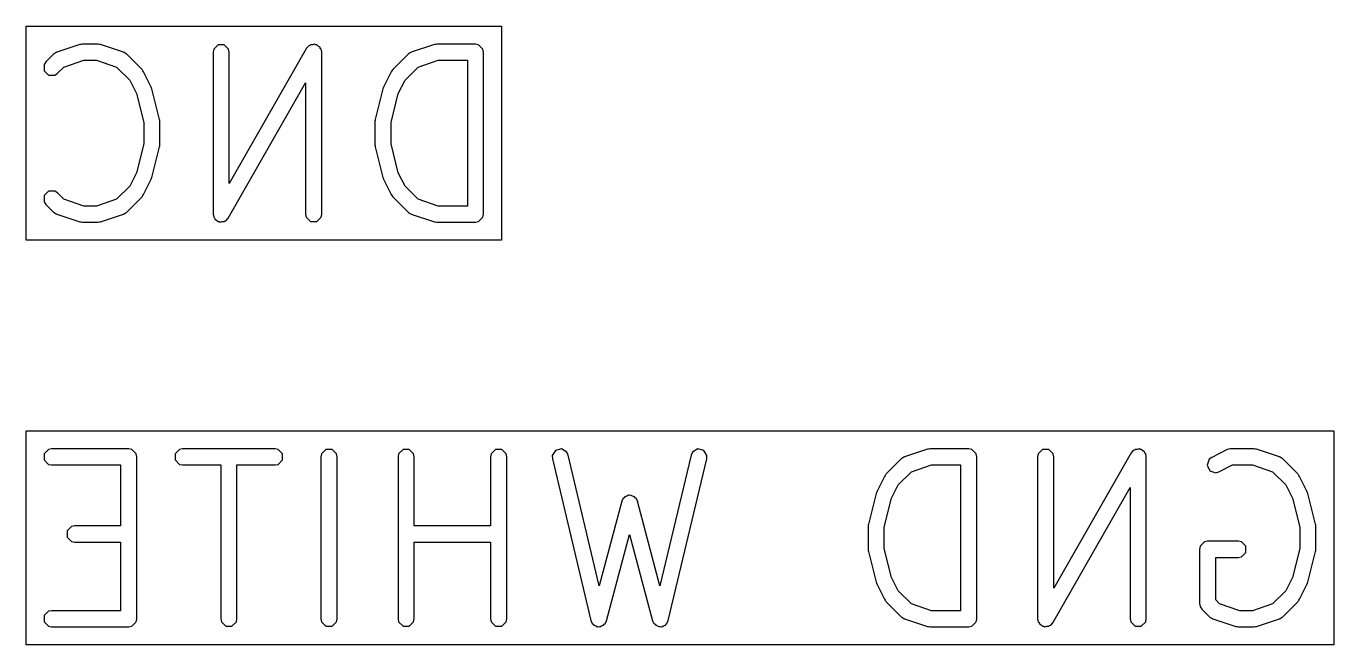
# Model space of a CAD drawing. Extents: x 126 to 207.7, y -101.2 to -82.
# Drawn here: x 198.35 to 206.43, y -85.87 to -82.05 of the extents above; entities that cross this region are included whole.
import ezdxf

# ---------------------------------------------------------------- set-up
doc = ezdxf.new("R2010")
doc.units = 0
doc.layers.add('BLACK', color=7, linetype='CONTINUOUS')

msp = doc.modelspace()

# ---------------------------------------------------------------- linework, layer by layer
at = {"layer": 'BLACK', "linetype": 'CONTINUOUS'}
for p, q in [((198.34896, -83.36853), (198.34896, -82.046308)), ((198.34896, -82.046308), (201.286423, -82.046308)), ((201.286423, -82.046308), (201.286423, -83.36853)), ((198.680929, -82.159985), (198.538073, -82.207604)), ((198.688879, -82.158982), (198.680929, -82.159985)), ((198.696741, -82.157419), (198.688879, -82.158982)), ((198.791979, -82.157419), (198.696741, -82.157419)), ((198.799841, -82.158982), (198.791979, -82.157419)), ((198.80779, -82.159985), (198.799841, -82.158982)), ((198.950647, -82.207604), (198.80779, -82.159985)), ((199.53475, -82.161225), (199.50769, -82.188285)), ((199.573018, -82.161225), (199.53475, -82.161225)), ((199.600078, -82.188285), (199.573018, -82.161225)), ((200.094698, -82.167887), (200.0819, -82.182612)), ((200.101322, -82.16608), (200.094698, -82.167887)), ((200.106178, -82.161225), (200.101322, -82.16608)), ((200.119126, -82.161225), (200.106178, -82.161225)), ((200.131618, -82.157818), (200.119126, -82.161225)), ((200.13758, -82.161225), (200.131618, -82.157818)), ((200.144446, -82.161225), (200.13758, -82.161225)), ((200.153599, -82.170378), (200.144446, -82.161225)), ((200.164844, -82.176804), (200.153599, -82.170378)), ((200.166651, -82.18343), (200.164844, -82.176804)), ((200.871405, -82.159985), (200.728549, -82.207604)), ((200.879355, -82.158982), (200.871405, -82.159985)), ((200.887217, -82.157419), (200.879355, -82.158982)), ((201.125312, -82.157419), (200.887217, -82.157419)), ((201.144446, -82.161225), (201.125312, -82.157419)), ((201.171506, -82.188285), (201.144446, -82.161225)), ((198.518528, -82.219683), (198.47091, -82.267302)), ((198.52061, -82.218291), (198.518528, -82.219683)), ((198.521124, -82.217265), (198.52061, -82.218291)), ((198.528082, -82.213298), (198.521124, -82.217265)), ((198.534749, -82.208844), (198.528082, -82.213298)), ((198.535898, -82.208844), (198.534749, -82.208844)), ((198.538073, -82.207604), (198.535898, -82.208844)), ((198.580893, -82.298739), (198.704854, -82.257419)), ((198.704854, -82.257419), (198.783866, -82.257419)), ((198.783866, -82.257419), (198.907827, -82.298739)), ((198.952822, -82.208844), (198.950647, -82.207604)), ((198.95397, -82.208844), (198.952822, -82.208844)), ((198.960634, -82.213297), (198.95397, -82.208844)), ((198.967595, -82.217265), (198.960634, -82.213297)), ((198.968108, -82.218291), (198.967595, -82.217265)), ((198.970191, -82.219683), (198.968108, -82.218291)), ((199.065429, -82.314921), (198.970191, -82.219683)), ((199.50769, -82.188285), (199.503884, -82.207419)), ((199.503884, -82.207419), (199.503884, -83.207419)), ((199.603884, -82.207419), (199.600078, -82.188285)), ((200.0819, -82.182612), (199.603884, -83.01914)), ((199.603884, -83.01914), (199.603884, -82.207419)), ((200.171506, -82.188285), (200.166651, -82.18343)), ((200.175312, -82.207419), (200.171506, -82.188285)), ((200.175312, -83.207419), (200.175312, -82.207419)), ((200.709005, -82.219683), (200.613767, -82.314921)), ((200.711086, -82.218292), (200.709005, -82.219683)), ((200.7116, -82.217265), (200.711086, -82.218292)), ((200.718565, -82.213294), (200.7116, -82.217265)), ((200.725226, -82.208844), (200.718565, -82.213294)), ((200.726374, -82.208844), (200.725226, -82.208844)), ((200.728549, -82.207604), (200.726374, -82.208844)), ((200.771368, -82.298739), (200.89533, -82.257419)), ((200.89533, -82.257419), (201.075312, -82.257419)), ((201.075312, -82.257419), (201.075312, -83.157419)), ((201.175312, -82.207419), (201.171506, -82.188285)), ((201.175312, -83.207419), (201.175312, -82.207419)), ((198.47091, -82.267302), (198.460071, -82.283523)), ((198.460071, -82.283523), (198.460071, -82.321791)), ((198.460071, -82.321791), (198.487131, -82.348851)), ((198.525399, -82.348851), (198.54162, -82.338012)), ((198.54162, -82.338012), (198.580893, -82.298739)), ((198.907827, -82.298739), (198.98898, -82.379892)), ((199.069879, -82.32158), (199.065429, -82.314921)), ((199.074795, -82.327915), (199.069879, -82.32158)), ((199.122414, -82.423153), (199.074795, -82.327915)), ((200.6044, -82.327916), (200.556782, -82.423153)), ((200.609315, -82.321582), (200.6044, -82.327916)), ((200.613767, -82.314921), (200.609315, -82.321582)), ((200.690215, -82.379893), (200.771368, -82.298739)), ((198.487131, -82.348851), (198.525399, -82.348851)), ((198.98898, -82.379892), (199.030517, -82.462966)), ((199.597296, -83.232226), (200.075312, -82.395697)), ((200.075312, -82.395697), (200.075312, -83.207419)), ((200.648679, -82.462965), (200.690215, -82.379893)), ((199.030517, -82.462966), (199.075312, -82.642145)), ((199.12386, -82.428434), (199.122414, -82.423153)), ((199.1262, -82.433387), (199.12386, -82.428434)), ((199.173819, -82.623863), (199.1262, -82.433387)), ((200.552996, -82.433387), (200.505377, -82.623863)), ((200.555335, -82.428434), (200.552996, -82.433387)), ((200.556782, -82.423153), (200.555335, -82.428434)), ((200.603884, -82.642145), (200.648679, -82.462965)), ((199.075312, -82.642145), (199.075312, -82.772692)), ((199.174116, -82.62998), (199.173819, -82.623863)), ((199.175312, -82.63599), (199.174116, -82.62998)), ((199.175312, -82.778847), (199.175312, -82.63599)), ((200.505079, -82.62998), (200.503884, -82.63599)), ((200.503884, -82.63599), (200.503884, -82.778847)), ((200.505377, -82.623863), (200.505079, -82.62998)), ((200.603884, -82.772692), (200.603884, -82.642145)), ((199.075312, -82.772692), (199.030517, -82.95187)), ((199.1262, -82.98145), (199.173819, -82.790974)), ((199.173819, -82.790974), (199.174116, -82.784856)), ((199.174116, -82.784856), (199.175312, -82.778847)), ((200.503884, -82.778847), (200.505079, -82.784856)), ((200.505079, -82.784856), (200.505377, -82.790974)), ((200.505377, -82.790974), (200.552996, -82.98145)), ((200.648679, -82.951872), (200.603884, -82.772692)), ((199.030517, -82.95187), (198.98898, -83.034944)), ((199.12386, -82.986402), (199.1262, -82.98145)), ((200.552996, -82.98145), (200.555335, -82.986402)), ((200.690214, -83.034942), (200.648679, -82.951872)), ((198.98898, -83.034944), (198.907826, -83.116098)), ((199.074795, -83.086922), (199.122414, -82.991684)), ((199.122414, -82.991684), (199.12386, -82.986402)), ((200.555335, -82.986402), (200.556782, -82.991684)), ((200.556782, -82.991684), (200.6044, -83.086921)), ((200.77137, -83.116099), (200.690214, -83.034942)), ((198.487131, -83.065986), (198.460071, -83.093045)), ((198.460071, -83.093045), (198.460071, -83.131314)), ((198.460071, -83.131314), (198.470909, -83.147535)), ((198.5254, -83.065986), (198.487131, -83.065986)), ((198.541621, -83.076825), (198.5254, -83.065986)), ((198.580894, -83.116099), (198.541621, -83.076825)), ((198.704854, -83.157419), (198.580894, -83.116099)), ((198.907826, -83.116098), (198.783866, -83.157419)), ((198.970192, -83.195155), (199.06543, -83.099916)), ((199.06543, -83.099916), (199.069883, -83.09325)), ((199.069883, -83.09325), (199.074795, -83.086922)), ((200.6044, -83.086921), (200.609311, -83.093249)), ((200.609311, -83.093249), (200.613766, -83.099916)), ((200.613766, -83.099916), (200.709005, -83.195155)), ((200.89533, -83.157419), (200.77137, -83.116099)), ((198.470909, -83.147535), (198.518528, -83.195155)), ((198.518528, -83.195155), (198.52061, -83.196546)), ((198.52061, -83.196546), (198.521124, -83.197573)), ((198.521124, -83.197573), (198.528082, -83.201539)), ((198.528082, -83.201539), (198.534749, -83.205994)), ((198.534749, -83.205994), (198.535898, -83.205994)), ((198.535898, -83.205994), (198.538073, -83.207234)), ((198.538073, -83.207234), (198.680929, -83.254853)), ((198.783866, -83.157419), (198.704854, -83.157419)), ((198.80779, -83.254853), (198.950647, -83.207234)), ((198.950647, -83.207234), (198.952822, -83.205994)), ((198.952822, -83.205994), (198.953971, -83.205994)), ((198.953971, -83.205994), (198.960641, -83.201536)), ((198.960641, -83.201536), (198.967595, -83.197573)), ((198.967595, -83.197573), (198.968107, -83.196547)), ((198.968107, -83.196547), (198.970192, -83.195155)), ((199.503884, -83.207419), (199.50769, -83.226553)), ((199.50769, -83.226553), (199.512544, -83.231407)), ((200.075312, -83.207419), (200.079118, -83.226553)), ((200.079118, -83.226553), (200.106178, -83.253613)), ((200.144446, -83.253613), (200.171506, -83.226553)), ((200.171506, -83.226553), (200.175312, -83.207419)), ((200.709005, -83.195155), (200.711086, -83.196545)), ((200.711086, -83.196545), (200.7116, -83.197573)), ((200.7116, -83.197573), (200.718565, -83.201543)), ((200.718565, -83.201543), (200.725226, -83.205994)), ((200.725226, -83.205994), (200.726374, -83.205994)), ((200.726374, -83.205994), (200.728549, -83.207234)), ((200.728549, -83.207234), (200.871405, -83.254853)), ((201.075312, -83.157419), (200.89533, -83.157419)), ((201.144446, -83.253613), (201.171506, -83.226553)), ((201.171506, -83.226553), (201.175312, -83.207419)), ((198.680929, -83.254853), (198.688879, -83.255855)), ((198.688879, -83.255855), (198.696741, -83.257419)), ((198.696741, -83.257419), (198.791979, -83.257419)), ((198.791979, -83.257419), (198.799841, -83.255855)), ((198.799841, -83.255855), (198.80779, -83.254853)), ((199.512544, -83.231407), (199.514352, -83.238034)), ((199.514352, -83.238034), (199.525596, -83.244459)), ((199.525596, -83.244459), (199.53475, -83.253613)), ((199.53475, -83.253613), (199.541616, -83.253613)), ((199.541616, -83.253613), (199.547578, -83.25702)), ((199.547578, -83.25702), (199.560071, -83.253613)), ((199.560071, -83.253613), (199.573018, -83.253613)), ((199.573018, -83.253613), (199.577872, -83.248758)), ((199.577872, -83.248758), (199.584499, -83.246951)), ((199.584499, -83.246951), (199.597296, -83.232226)), ((200.106178, -83.253613), (200.144446, -83.253613)), ((200.871405, -83.254853), (200.879355, -83.255855)), ((200.879355, -83.255855), (200.887217, -83.257419)), ((200.887217, -83.257419), (201.125312, -83.257419)), ((201.125312, -83.257419), (201.144446, -83.253613)), ((201.286423, -83.36853), (198.34896, -83.36853)), ((198.34896, -85.86853), (198.34896, -84.546308)), ((198.34896, -84.546308), (206.42928, -84.546308)), ((206.42928, -84.546308), (206.42928, -85.86853)), ((198.487131, -84.661225), (198.460071, -84.688285)), ((198.506265, -84.657419), (198.487131, -84.661225)), ((198.982455, -84.657419), (198.506265, -84.657419)), ((199.001589, -84.661225), (198.982455, -84.657419)), ((199.028649, -84.688285), (199.001589, -84.661225)), ((199.296655, -84.661225), (199.269595, -84.688285)), ((199.315789, -84.657419), (199.296655, -84.661225)), ((199.887217, -84.657419), (199.315789, -84.657419)), ((199.906351, -84.661225), (199.887217, -84.657419)), ((199.933411, -84.688285), (199.906351, -84.661225)), ((200.201416, -84.661225), (200.174356, -84.688285)), ((200.239684, -84.661225), (200.201416, -84.661225)), ((200.266744, -84.688285), (200.239684, -84.661225)), ((200.677607, -84.661225), (200.650547, -84.688285)), ((200.715875, -84.661225), (200.677607, -84.661225)), ((200.742935, -84.688285), (200.715875, -84.661225)), ((201.249035, -84.661225), (201.221975, -84.688285)), ((201.287303, -84.661225), (201.249035, -84.661225)), ((201.314363, -84.688285), (201.287303, -84.661225)), ((201.619809, -84.666913), (201.599752, -84.699505)), ((201.657036, -84.658049), (201.619809, -84.666913)), ((201.689628, -84.678106), (201.657036, -84.658049)), ((201.697762, -84.695838), (201.689628, -84.678106)), ((202.465758, -84.678106), (202.457624, -84.695838)), ((202.49835, -84.658049), (202.465758, -84.678106)), ((202.535577, -84.666913), (202.49835, -84.658049)), ((202.555634, -84.699505), (202.535577, -84.666913)), ((203.919024, -84.659985), (203.776168, -84.707604)), ((203.926974, -84.658982), (203.919024, -84.659985)), ((203.934836, -84.657419), (203.926974, -84.658982)), ((204.172931, -84.657419), (203.934836, -84.657419)), ((204.192065, -84.661225), (204.172931, -84.657419)), ((204.219125, -84.688285), (204.192065, -84.661225)), ((204.629988, -84.661225), (204.602928, -84.688285)), ((204.668256, -84.661225), (204.629988, -84.661225)), ((204.695316, -84.688285), (204.668256, -84.661225)), ((205.189936, -84.667887), (205.177138, -84.682612)), ((205.19656, -84.66608), (205.189936, -84.667887)), ((205.201416, -84.661225), (205.19656, -84.66608)), ((205.214364, -84.661225), (205.201416, -84.661225)), ((205.226856, -84.657818), (205.214364, -84.661225)), ((205.232818, -84.661225), (205.226856, -84.657818)), ((205.239684, -84.661225), (205.232818, -84.661225)), ((205.248837, -84.670378), (205.239684, -84.661225)), ((205.260082, -84.676804), (205.248837, -84.670378)), ((205.261889, -84.68343), (205.260082, -84.676804)), ((205.769618, -84.662698), (205.67438, -84.710317)), ((205.772033, -84.662036), (205.769618, -84.662698)), ((205.772845, -84.661225), (205.772033, -84.662036)), ((205.780706, -84.659661), (205.772845, -84.661225)), ((205.788434, -84.657545), (205.780706, -84.659661)), ((205.789522, -84.657907), (205.788434, -84.657545)), ((205.791979, -84.657419), (205.789522, -84.657907)), ((205.934836, -84.657419), (205.791979, -84.657419)), ((205.942698, -84.658982), (205.934836, -84.657419)), ((205.950647, -84.659985), (205.942698, -84.658982)), ((206.093504, -84.707604), (205.950647, -84.659985)), ((198.460071, -84.688285), (198.460071, -84.726553)), ((198.460071, -84.726553), (198.487131, -84.753613)), ((198.487131, -84.753613), (198.506265, -84.757419)), ((198.506265, -84.757419), (198.932455, -84.757419)), ((198.932455, -84.757419), (198.932455, -85.133609)), ((199.032455, -84.707419), (199.028649, -84.688285)), ((199.032455, -85.707419), (199.032455, -84.707419)), ((199.269595, -84.688285), (199.269595, -84.726553)), ((199.269595, -84.726553), (199.296655, -84.753613)), ((199.296655, -84.753613), (199.315789, -84.757419)), ((199.315789, -84.757419), (199.551503, -84.757419)), ((199.551503, -84.757419), (199.551503, -85.707419)), ((199.651503, -85.707419), (199.651503, -84.757419)), ((199.651503, -84.757419), (199.887217, -84.757419)), ((199.887217, -84.757419), (199.906351, -84.753613)), ((199.906351, -84.753613), (199.933411, -84.726553)), ((199.933411, -84.726553), (199.933411, -84.688285)), ((200.174356, -84.688285), (200.17055, -84.707419)), ((200.17055, -84.707419), (200.17055, -85.707419)), ((200.27055, -84.707419), (200.266744, -84.688285)), ((200.27055, -85.707419), (200.27055, -84.707419)), ((200.650547, -84.688285), (200.646741, -84.707419)), ((200.646741, -84.707419), (200.646741, -85.707419)), ((200.746741, -84.707419), (200.742935, -84.688285)), ((200.746741, -85.133609), (200.746741, -84.707419)), ((201.221975, -84.688285), (201.218169, -84.707419)), ((201.218169, -84.707419), (201.218169, -85.133609)), ((201.318169, -84.707419), (201.314363, -84.688285)), ((201.318169, -85.707419), (201.318169, -84.707419)), ((201.599752, -84.699505), (201.600482, -84.719)), ((201.600482, -84.719), (201.838577, -85.719)), ((201.889961, -85.503075), (201.697762, -84.695838)), ((202.457624, -84.695838), (202.265424, -85.503075)), ((202.316809, -85.719), (202.554904, -84.719)), ((202.554904, -84.719), (202.555634, -84.699505)), ((203.756624, -84.719683), (203.661386, -84.814921)), ((203.758705, -84.718292), (203.756624, -84.719683)), ((203.759219, -84.717265), (203.758705, -84.718292)), ((203.766184, -84.713294), (203.759219, -84.717265)), ((203.772845, -84.708844), (203.766184, -84.713294)), ((203.773993, -84.708844), (203.772845, -84.708844)), ((203.776168, -84.707604), (203.773993, -84.708844)), ((203.818987, -84.798739), (203.942949, -84.757419)), ((203.942949, -84.757419), (204.122931, -84.757419)), ((204.122931, -84.757419), (204.122931, -85.657419)), ((204.222931, -84.707419), (204.219125, -84.688285)), ((204.222931, -85.707419), (204.222931, -84.707419)), ((204.602928, -84.688285), (204.599122, -84.707419)), ((204.599122, -84.707419), (204.599122, -85.707419)), ((204.699122, -84.707419), (204.695316, -84.688285)), ((205.177138, -84.682612), (204.699122, -85.51914)), ((204.699122, -85.51914), (204.699122, -84.707419)), ((205.266744, -84.688285), (205.261889, -84.68343)), ((205.27055, -84.707419), (205.266744, -84.688285)), ((205.27055, -85.707419), (205.27055, -84.707419)), ((205.658968, -84.722278), (205.646867, -84.758583)), ((205.646867, -84.758583), (205.663981, -84.792811)), ((205.67438, -84.710317), (205.658968, -84.722278)), ((205.719102, -84.799759), (205.803783, -84.757419)), ((205.803783, -84.757419), (205.926723, -84.757419)), ((205.926723, -84.757419), (206.050684, -84.798739)), ((206.095679, -84.708844), (206.093504, -84.707604)), ((206.096827, -84.708844), (206.095679, -84.708844)), ((206.103491, -84.713297), (206.096827, -84.708844)), ((206.110452, -84.717265), (206.103491, -84.713297)), ((206.110965, -84.718291), (206.110452, -84.717265)), ((206.113048, -84.719683), (206.110965, -84.718291)), ((206.208286, -84.814921), (206.113048, -84.719683)), ((203.652019, -84.827916), (203.604401, -84.923153)), ((203.656934, -84.821582), (203.652019, -84.827916)), ((203.661386, -84.814921), (203.656934, -84.821582)), ((203.737834, -84.879893), (203.818987, -84.798739)), ((205.663981, -84.792811), (205.700286, -84.804912)), ((205.700286, -84.804912), (205.719102, -84.799759)), ((206.050684, -84.798739), (206.131837, -84.879892)), ((206.212736, -84.82158), (206.208286, -84.814921)), ((206.217652, -84.827915), (206.212736, -84.82158)), ((206.265271, -84.923153), (206.217652, -84.827915)), ((203.604401, -84.923153), (203.602954, -84.928434)), ((203.696298, -84.962965), (203.737834, -84.879893)), ((204.692534, -85.732226), (205.17055, -84.895697)), ((205.17055, -84.895697), (205.17055, -85.707419)), ((206.131837, -84.879892), (206.173374, -84.962966)), ((206.266717, -84.928434), (206.265271, -84.923153)), ((202.029381, -84.98025), (201.889961, -85.503075)), ((202.037989, -84.962742), (202.029381, -84.98025)), ((202.043888, -84.959326), (202.037989, -84.962742)), ((202.047303, -84.953429), (202.043888, -84.959326)), ((202.059858, -84.95008), (202.047303, -84.953429)), ((202.071108, -84.943568), (202.059858, -84.95008)), ((202.077694, -84.945324), (202.071108, -84.943568)), ((202.084278, -84.943569), (202.077694, -84.945324)), ((202.095523, -84.950079), (202.084278, -84.943569)), ((202.108083, -84.953429), (202.095523, -84.950079)), ((202.111498, -84.959327), (202.108083, -84.953429)), ((202.117397, -84.962743), (202.111498, -84.959327)), ((202.126005, -84.98025), (202.117397, -84.962743)), ((202.265424, -85.503075), (202.126005, -84.98025)), ((203.600615, -84.933387), (203.552996, -85.123863)), ((203.602954, -84.928434), (203.600615, -84.933387)), ((203.651503, -85.142145), (203.696298, -84.962965)), ((206.173374, -84.962966), (206.218169, -85.142145)), ((206.269057, -84.933387), (206.266717, -84.928434)), ((206.316676, -85.123863), (206.269057, -84.933387)), ((198.629988, -85.137415), (198.602928, -85.164475)), ((198.602928, -85.164475), (198.602928, -85.202743)), ((198.649122, -85.133609), (198.629988, -85.137415)), ((198.932455, -85.133609), (198.649122, -85.133609)), ((201.218169, -85.133609), (200.746741, -85.133609)), ((203.552698, -85.12998), (203.551503, -85.13599)), ((203.551503, -85.13599), (203.551503, -85.278847)), ((203.552996, -85.123863), (203.552698, -85.12998)), ((203.651503, -85.272692), (203.651503, -85.142145)), ((206.218169, -85.142145), (206.218169, -85.272692)), ((206.316973, -85.12998), (206.316676, -85.123863)), ((206.318169, -85.13599), (206.316973, -85.12998)), ((206.318169, -85.278847), (206.318169, -85.13599)), ((198.602928, -85.202743), (198.629988, -85.229803)), ((198.629988, -85.229803), (198.649122, -85.233609)), ((198.649122, -85.233609), (198.932455, -85.233609)), ((198.932455, -85.233609), (198.932455, -85.657419)), ((200.746741, -85.707419), (200.746741, -85.233609)), ((200.746741, -85.233609), (201.218169, -85.233609)), ((201.218169, -85.233609), (201.218169, -85.707419)), ((201.935529, -85.720302), (202.077693, -85.187186)), ((202.077693, -85.187186), (202.219857, -85.720302)), ((205.629988, -85.232653), (205.602928, -85.259713)), ((205.649122, -85.228847), (205.629988, -85.232653)), ((205.839598, -85.228847), (205.649122, -85.228847)), ((205.858732, -85.232653), (205.839598, -85.228847)), ((205.885792, -85.259713), (205.858732, -85.232653)), ((203.551503, -85.278847), (203.552698, -85.284856)), ((203.552698, -85.284856), (203.552996, -85.290974)), ((203.552996, -85.290974), (203.600615, -85.48145)), ((203.696298, -85.451872), (203.651503, -85.272692)), ((205.602928, -85.259713), (205.599122, -85.278847)), ((205.599122, -85.278847), (205.599122, -85.61218)), ((205.839598, -85.328847), (205.858732, -85.325041)), ((205.858732, -85.325041), (205.885792, -85.297981)), ((205.885792, -85.297981), (205.885792, -85.259713)), ((206.218169, -85.272692), (206.173374, -85.45187)), ((206.269057, -85.48145), (206.316676, -85.290974)), ((206.316676, -85.290974), (206.316973, -85.284856)), ((206.316973, -85.284856), (206.318169, -85.278847)), ((205.699122, -85.591469), (205.699122, -85.328847)), ((205.699122, -85.328847), (205.839598, -85.328847)), ((203.600615, -85.48145), (203.602954, -85.486402)), ((203.602954, -85.486402), (203.604401, -85.491684)), ((203.737833, -85.534942), (203.696298, -85.451872)), ((206.173374, -85.45187), (206.131837, -85.534944)), ((206.265271, -85.491684), (206.266717, -85.486402)), ((206.266717, -85.486402), (206.269057, -85.48145)), ((203.604401, -85.491684), (203.652019, -85.586921)), ((203.818989, -85.616099), (203.737833, -85.534942)), ((206.131837, -85.534944), (206.050683, -85.616098)), ((206.217652, -85.586922), (206.265271, -85.491684)), ((203.652019, -85.586921), (203.65693, -85.593249)), ((203.65693, -85.593249), (203.661385, -85.599916)), ((203.661385, -85.599916), (203.756624, -85.695155)), ((203.942949, -85.657419), (203.818989, -85.616099)), ((205.599122, -85.61218), (205.602928, -85.631314)), ((205.602928, -85.631314), (205.613766, -85.647535)), ((205.613766, -85.647535), (205.661385, -85.695155)), ((205.723751, -85.616099), (205.699122, -85.591469)), ((205.847711, -85.657419), (205.723751, -85.616099)), ((206.050683, -85.616098), (205.926723, -85.657419)), ((206.113049, -85.695155), (206.208287, -85.599916)), ((206.208287, -85.599916), (206.21274, -85.59325)), ((206.21274, -85.59325), (206.217652, -85.586922)), ((198.487131, -85.661225), (198.460071, -85.688285)), ((198.460071, -85.688285), (198.460071, -85.726553)), ((198.460071, -85.726553), (198.487131, -85.753613)), ((198.506265, -85.657419), (198.487131, -85.661225)), ((198.932455, -85.657419), (198.506265, -85.657419)), ((199.001589, -85.753613), (199.028649, -85.726553)), ((199.028649, -85.726553), (199.032455, -85.707419)), ((199.551503, -85.707419), (199.555309, -85.726553)), ((199.555309, -85.726553), (199.582369, -85.753613)), ((199.620637, -85.753613), (199.647697, -85.726553)), ((199.647697, -85.726553), (199.651503, -85.707419)), ((200.17055, -85.707419), (200.174356, -85.726553)), ((200.174356, -85.726553), (200.201416, -85.753613)), ((200.239684, -85.753613), (200.266744, -85.726553)), ((200.266744, -85.726553), (200.27055, -85.707419)), ((200.646741, -85.707419), (200.650547, -85.726553)), ((200.650547, -85.726553), (200.677607, -85.753613)), ((200.715875, -85.753613), (200.742935, -85.726553)), ((200.742935, -85.726553), (200.746741, -85.707419)), ((201.218169, -85.707419), (201.221975, -85.726553)), ((201.221975, -85.726553), (201.249035, -85.753613)), ((201.287303, -85.753613), (201.314363, -85.726553)), ((201.314363, -85.726553), (201.318169, -85.707419)), ((201.838577, -85.719), (201.846711, -85.736732)), ((201.926921, -85.737809), (201.935529, -85.720302)), ((202.219857, -85.720302), (202.228465, -85.73781)), ((202.308675, -85.736732), (202.316809, -85.719)), ((203.756624, -85.695155), (203.758705, -85.696545)), ((203.758705, -85.696545), (203.759219, -85.697573)), ((203.759219, -85.697573), (203.766184, -85.701543)), ((203.766184, -85.701543), (203.772845, -85.705994)), ((203.772845, -85.705994), (203.773993, -85.705994)), ((203.773993, -85.705994), (203.776168, -85.707234)), ((203.776168, -85.707234), (203.919024, -85.754853)), ((204.122931, -85.657419), (203.942949, -85.657419)), ((204.192065, -85.753613), (204.219125, -85.726553)), ((204.219125, -85.726553), (204.222931, -85.707419)), ((204.599122, -85.707419), (204.602928, -85.726553)), ((204.602928, -85.726553), (204.607782, -85.731407)), ((204.607782, -85.731407), (204.60959, -85.738034)), ((205.17055, -85.707419), (205.174356, -85.726553)), ((205.174356, -85.726553), (205.201416, -85.753613)), ((205.239684, -85.753613), (205.266744, -85.726553)), ((205.266744, -85.726553), (205.27055, -85.707419)), ((205.661385, -85.695155), (205.663467, -85.696546)), ((205.663467, -85.696546), (205.663981, -85.697573)), ((205.663981, -85.697573), (205.670939, -85.701539)), ((205.670939, -85.701539), (205.677606, -85.705994)), ((205.677606, -85.705994), (205.678755, -85.705994)), ((205.678755, -85.705994), (205.68093, -85.707234)), ((205.68093, -85.707234), (205.823786, -85.754853)), ((205.926723, -85.657419), (205.847711, -85.657419)), ((205.950647, -85.754853), (206.093504, -85.707234)), ((206.093504, -85.707234), (206.095679, -85.705994)), ((206.095679, -85.705994), (206.096828, -85.705994)), ((206.096828, -85.705994), (206.103498, -85.701536)), ((206.103498, -85.701536), (206.110452, -85.697573)), ((206.110452, -85.697573), (206.110964, -85.696547)), ((206.110964, -85.696547), (206.113049, -85.695155)), ((198.487131, -85.753613), (198.506265, -85.757419)), ((198.506265, -85.757419), (198.982455, -85.757419)), ((198.982455, -85.757419), (199.001589, -85.753613)), ((199.582369, -85.753613), (199.620637, -85.753613)), ((200.201416, -85.753613), (200.239684, -85.753613)), ((200.677607, -85.753613), (200.715875, -85.753613)), ((201.249035, -85.753613), (201.287303, -85.753613)), ((201.846711, -85.736732), (201.85308, -85.740651)), ((201.85308, -85.740651), (201.856827, -85.747123)), ((201.856827, -85.747123), (201.868772, -85.750308)), ((201.868772, -85.750308), (201.879303, -85.756789)), ((201.879303, -85.756789), (201.886578, -85.755056)), ((201.886578, -85.755056), (201.893802, -85.756983)), ((201.893802, -85.756983), (201.9045, -85.750789)), ((201.9045, -85.750789), (201.91653, -85.747925)), ((201.91653, -85.747925), (201.920449, -85.741555)), ((201.920449, -85.741555), (201.926921, -85.737809)), ((202.228465, -85.73781), (202.234937, -85.741557)), ((202.234937, -85.741557), (202.238856, -85.747925)), ((202.238856, -85.747925), (202.250882, -85.750788)), ((202.250882, -85.750788), (202.261584, -85.756984)), ((202.261584, -85.756984), (202.268809, -85.755057)), ((202.268809, -85.755057), (202.276083, -85.756789)), ((202.276083, -85.756789), (202.286612, -85.750308)), ((202.286612, -85.750308), (202.298559, -85.747123)), ((202.298559, -85.747123), (202.302305, -85.740651)), ((202.302305, -85.740651), (202.308675, -85.736732)), ((203.919024, -85.754853), (203.926974, -85.755855)), ((203.926974, -85.755855), (203.934836, -85.757419)), ((203.934836, -85.757419), (204.172931, -85.757419)), ((204.172931, -85.757419), (204.192065, -85.753613)), ((204.60959, -85.738034), (204.620834, -85.744459)), ((204.620834, -85.744459), (204.629988, -85.753613)), ((204.629988, -85.753613), (204.636854, -85.753613)), ((204.636854, -85.753613), (204.642816, -85.75702)), ((204.642816, -85.75702), (204.655309, -85.753613)), ((204.655309, -85.753613), (204.668256, -85.753613)), ((204.668256, -85.753613), (204.67311, -85.748758)), ((204.67311, -85.748758), (204.679737, -85.746951)), ((204.679737, -85.746951), (204.692534, -85.732226)), ((205.201416, -85.753613), (205.239684, -85.753613)), ((205.823786, -85.754853), (205.831736, -85.755855)), ((205.831736, -85.755855), (205.839598, -85.757419)), ((205.839598, -85.757419), (205.934836, -85.757419)), ((205.934836, -85.757419), (205.942698, -85.755855)), ((205.942698, -85.755855), (205.950647, -85.754853)), ((206.42928, -85.86853), (198.34896, -85.86853))]:
    msp.add_line(p, q, dxfattribs=at)

doc.saveas('drawing.dxf')
